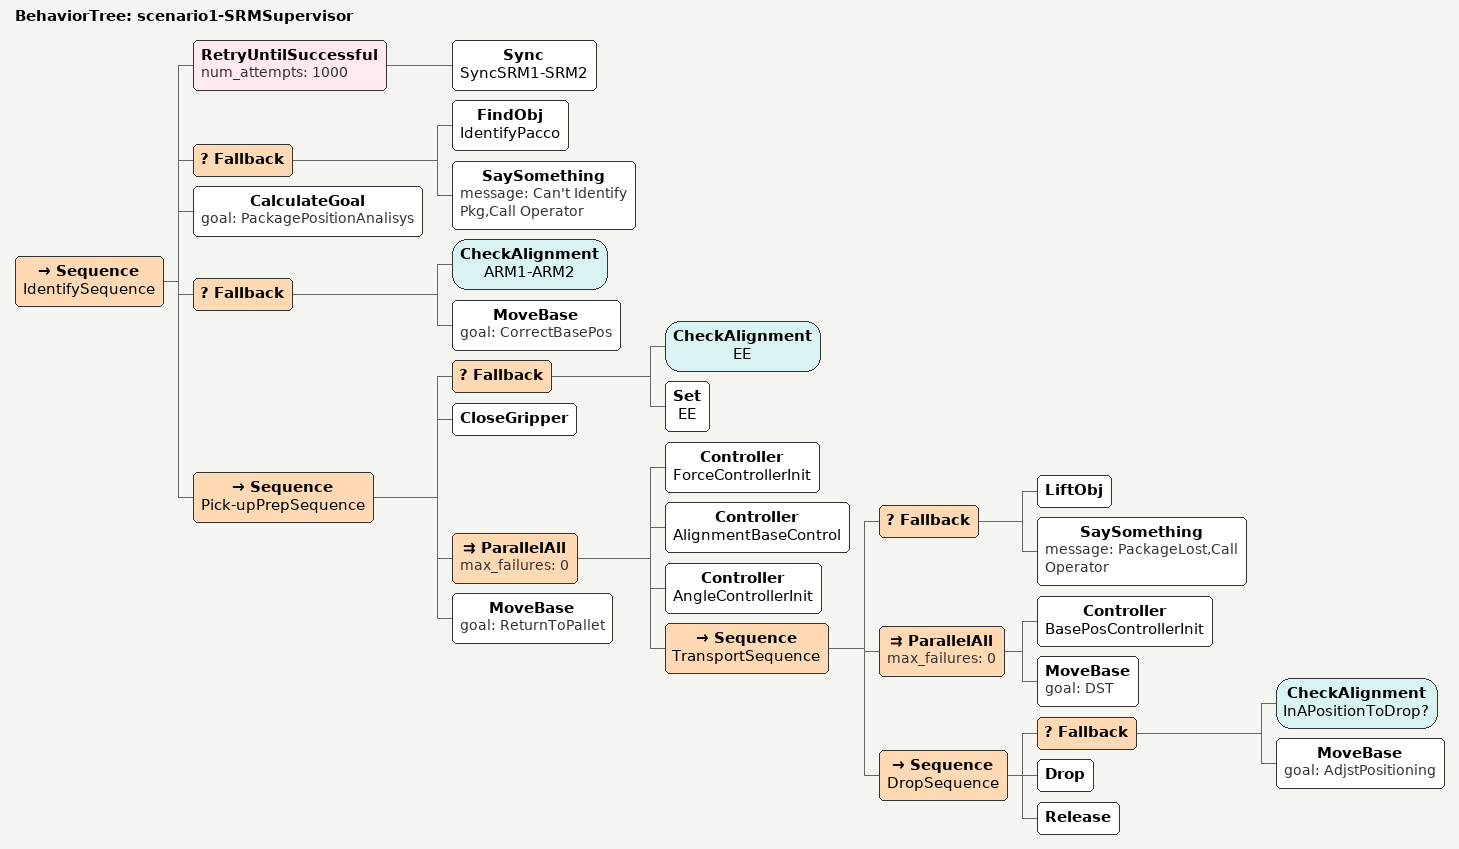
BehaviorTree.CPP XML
<?xml version="1.0" encoding="UTF-8"?>
<root BTCPP_format="4">
<BehaviorTree ID="scenario1-SRMSupervisor">
    <Sequence name="IdentifySequence">
      <RetryUntilSuccessful num_attempts="1000">
        <Sync name="SyncSRM1-SRM2"/>
      </RetryUntilSuccessful>
      <Fallback>
        <FindObj name="IdentifyPacco"/>
        <SaySomething message="Can&apos;t Identify Pkg,Call Operator"/>
      </Fallback>
      <CalculateGoal goal="PackagePositionAnalisys"/>
      <Fallback>
        <CheckAlignment name="ARM1-ARM2"/>
        <MoveBase goal="CorrectBasePos"/>
      </Fallback>
      <Sequence name="Pick-upPrepSequence">
        <Fallback>
          <CheckAlignment name="EE"/>
          <Set name="EE"/>
        </Fallback>
        <CloseGripper/>
        <ParallelAll max_failures="0">
          <Controller name="ForceControllerInit"/>
          <Controller name="AlignmentBaseControl"/>
          <Controller name="AngleControllerInit"/>
          <Sequence name="TransportSequence">
            <Fallback>
              <LiftObj/>
              <SaySomething message="PackageLost,Call Operator"/>
            </Fallback>
            <ParallelAll max_failures="0">
              <Controller name="BasePosControllerInit"/>
              <MoveBase goal="DST"/>
            </ParallelAll>
            <Sequence name="DropSequence">
              <Fallback>
                <CheckAlignment name="InAPositionToDrop?"/>
                <MoveBase goal="AdjstPositioning"/>
              </Fallback>
              <Drop/>
              <Release/>
            </Sequence>
          </Sequence>
        </ParallelAll>
        <MoveBase goal="ReturnToPallet"/>
      </Sequence>
    </Sequence>
  </BehaviorTree>

</root>
